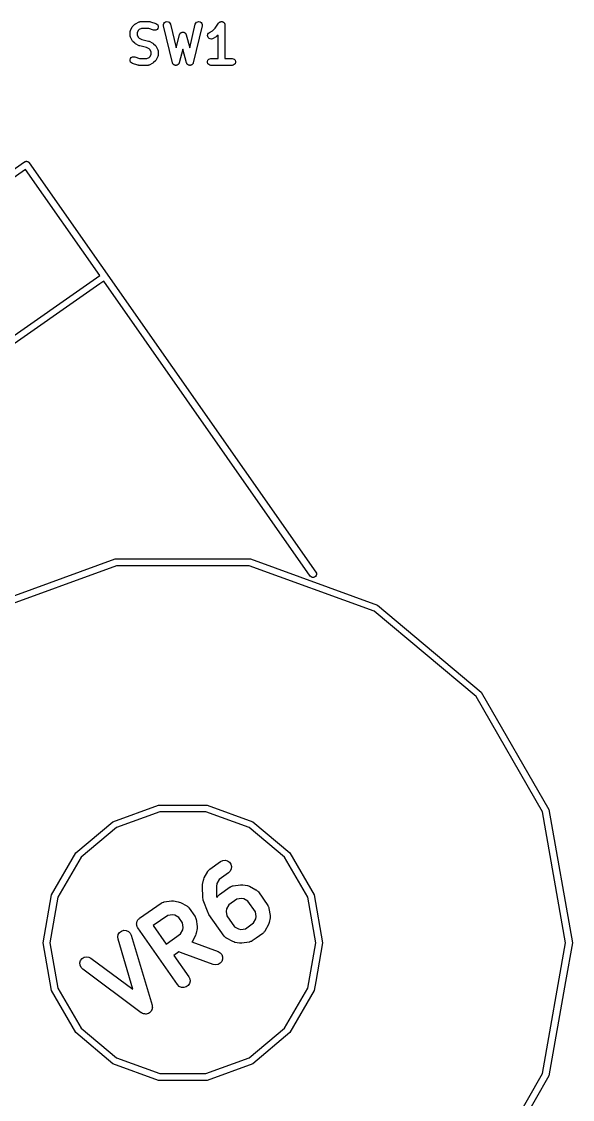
# Model space of a CAD drawing. Extents: x 12 to 77, y -112 to -11.
# Drawn here: x 58.45 to 70.58, y -49.95 to -26.23 of the extents above; entities that cross this region are included whole.
import ezdxf

# ---------------------------------------------------------------- set-up
doc = ezdxf.new("R2010")
doc.units = 0
doc.header["$MEASUREMENT"] = 0
doc.layers.add('BLACK', color=7, linetype='CONTINUOUS')

msp = doc.modelspace()

# ---------------------------------------------------------------- linework, layer by layer
at = {"layer": 'Black'}
for p, q in [((60.8941, -26.3384), (60.9011, -26.3284)), ((60.9011, -26.3284), (60.9398, -26.2897)), ((60.9398, -26.2897), (60.9498, -26.2827)), ((60.9498, -26.2827), (60.9596, -26.2754)), ((60.9596, -26.2754), (61.037, -26.2367)), ((61.037, -26.2367), (61.0412, -26.2355)), ((61.0412, -26.2355), (61.045, -26.2333)), ((61.045, -26.2333), (61.0538, -26.2317)), ((61.0538, -26.2317), (61.0624, -26.2292)), ((61.0624, -26.2292), (61.0668, -26.2295)), ((61.0668, -26.2295), (61.0711, -26.2287)), ((61.0711, -26.2287), (61.2646, -26.2287)), ((61.2646, -26.2287), (61.2766, -26.2308)), ((61.2766, -26.2308), (61.2887, -26.2326)), ((61.2887, -26.2326), (61.4048, -26.2713)), ((61.4048, -26.2713), (61.4281, -26.2839)), ((61.4281, -26.2839), (61.4457, -26.3037)), ((61.4457, -26.3037), (61.4554, -26.3283)), ((61.4554, -26.3283), (61.4561, -26.3548)), ((61.576, -26.2961), (61.5835, -26.2708)), ((61.5775, -26.3225), (61.576, -26.2961)), ((61.7711, -27.1353), (61.5775, -26.3225)), ((61.5835, -26.2708), (61.5993, -26.2495)), ((61.5993, -26.2495), (61.6214, -26.235)), ((61.6214, -26.235), (61.6471, -26.2288)), ((61.6471, -26.2288), (61.6734, -26.2319)), ((61.6734, -26.2319), (61.6971, -26.2437)), ((61.6971, -26.2437), (61.7153, -26.263)), ((61.7153, -26.263), (61.7258, -26.2872)), ((61.7258, -26.2872), (61.8494, -26.8063)), ((62.1506, -26.8063), (62.2742, -26.2872)), ((62.4225, -26.3225), (62.2289, -27.1353)), ((62.2742, -26.2872), (62.2847, -26.263)), ((62.2847, -26.263), (62.3029, -26.2437)), ((62.3029, -26.2437), (62.3266, -26.2319)), ((62.3266, -26.2319), (62.3529, -26.2288)), ((62.3529, -26.2288), (62.3786, -26.235)), ((62.3786, -26.235), (62.4007, -26.2495)), ((62.4007, -26.2495), (62.4165, -26.2708)), ((62.4165, -26.2708), (62.424, -26.2961)), ((62.424, -26.2961), (62.4225, -26.3225)), ((62.7149, -26.3725), (62.7881, -26.2626)), ((62.7881, -26.2626), (62.791, -26.2596)), ((62.791, -26.2596), (62.7931, -26.2559)), ((62.7931, -26.2559), (62.8001, -26.2501)), ((62.8001, -26.2501), (62.8064, -26.2435)), ((62.8064, -26.2435), (62.8102, -26.2416)), ((62.8102, -26.2416), (62.8134, -26.2389)), ((62.8134, -26.2389), (62.822, -26.2358)), ((62.822, -26.2358), (62.8301, -26.2318)), ((62.8301, -26.2318), (62.8343, -26.2313)), ((62.8343, -26.2313), (62.8383, -26.2299)), ((62.8383, -26.2299), (62.8474, -26.2299)), ((62.8474, -26.2299), (62.8564, -26.2289)), ((62.8564, -26.2289), (62.8605, -26.2299)), ((62.8605, -26.2299), (62.8647, -26.2299)), ((62.8647, -26.2299), (62.8733, -26.233)), ((62.8733, -26.233), (62.8821, -26.2351)), ((62.8821, -26.2351), (62.8856, -26.2375)), ((62.8856, -26.2375), (62.8896, -26.2389)), ((62.8896, -26.2389), (62.8966, -26.2448)), ((62.8966, -26.2448), (62.9041, -26.2498)), ((62.9041, -26.2498), (62.9066, -26.2532)), ((62.9066, -26.2532), (62.9099, -26.2559)), ((62.9099, -26.2559), (62.9144, -26.2638)), ((62.9144, -26.2638), (62.9198, -26.2711)), ((62.9198, -26.2711), (62.921, -26.2752)), ((62.921, -26.2752), (62.9231, -26.2788)), ((62.9231, -26.2788), (62.9247, -26.2878)), ((62.9247, -26.2878), (62.9272, -26.2965)), ((62.9272, -26.2965), (62.927, -26.3007)), ((62.927, -26.3007), (62.9277, -26.3049)), ((62.9277, -26.3049), (62.9277, -27.0415)), ((60.8401, -26.4597), (60.8408, -26.4554)), ((60.8401, -26.5371), (60.8401, -26.4597)), ((60.8408, -26.5414), (60.8401, -26.5371)), ((60.8406, -26.451), (60.8431, -26.4424)), ((60.8408, -26.4554), (60.8406, -26.451)), ((60.8406, -26.5458), (60.8408, -26.5414)), ((60.8431, -26.5544), (60.8406, -26.5458)), ((60.8431, -26.4424), (60.8447, -26.4337)), ((60.8447, -26.5632), (60.8431, -26.5544)), ((60.8447, -26.4337), (60.8469, -26.4298)), ((60.8469, -26.567), (60.8447, -26.5632)), ((60.8469, -26.4298), (60.8481, -26.4256)), ((60.8481, -26.4256), (60.8868, -26.3482)), ((60.8868, -26.3482), (60.8941, -26.3384)), ((61.0176, -26.4274), (60.9925, -26.4777)), ((60.9925, -26.4777), (60.9925, -26.5191)), ((60.9925, -26.5191), (61.0176, -26.5694)), ((61.0388, -26.4062), (61.0176, -26.4274)), ((61.0891, -26.3811), (61.0388, -26.4062)), ((61.2522, -26.3811), (61.0891, -26.3811)), ((61.3566, -26.4159), (61.2522, -26.3811)), ((61.3828, -26.4198), (61.3566, -26.4159)), ((61.4087, -26.4145), (61.3828, -26.4198)), ((61.4313, -26.4006), (61.4087, -26.4145)), ((61.4477, -26.3799), (61.4313, -26.4006)), ((61.4561, -26.3548), (61.4477, -26.3799)), ((61.8494, -26.8063), (61.9264, -26.5175)), ((61.9264, -26.5175), (61.9292, -26.5114)), ((61.9292, -26.5114), (61.931, -26.5048)), ((61.931, -26.5048), (61.9348, -26.4995)), ((61.9348, -26.4995), (61.9375, -26.4935)), ((61.9375, -26.4935), (61.9423, -26.4887)), ((61.9423, -26.4887), (61.9462, -26.4832)), ((61.9462, -26.4832), (61.9516, -26.4794)), ((61.9516, -26.4794), (61.9562, -26.4748)), ((61.9562, -26.4748), (61.9623, -26.4719)), ((61.9623, -26.4719), (61.9679, -26.468)), ((61.9679, -26.468), (61.9742, -26.4663)), ((61.9742, -26.4663), (61.9802, -26.4635)), ((61.9802, -26.4635), (61.9869, -26.4629)), ((61.9869, -26.4629), (61.9935, -26.4612)), ((61.9935, -26.4612), (62, -26.4618)), ((62, -26.4618), (62.0066, -26.4612)), ((62.0066, -26.4612), (62.0131, -26.4629)), ((62.0131, -26.4629), (62.0198, -26.4635)), ((62.0198, -26.4635), (62.0258, -26.4663)), ((62.0258, -26.4663), (62.0321, -26.468)), ((62.0321, -26.468), (62.0377, -26.4719)), ((62.0377, -26.4719), (62.0438, -26.4748)), ((62.0438, -26.4748), (62.0484, -26.4794)), ((62.0484, -26.4794), (62.0538, -26.4832)), ((62.0538, -26.4832), (62.0577, -26.4887)), ((62.0577, -26.4887), (62.0625, -26.4935)), ((62.0625, -26.4935), (62.0652, -26.4995)), ((62.0652, -26.4995), (62.069, -26.5048)), ((62.069, -26.5048), (62.0708, -26.5114)), ((62.0708, -26.5114), (62.0736, -26.5175)), ((62.0736, -26.5175), (62.1506, -26.8063)), ((62.5432, -26.5326), (62.5494, -26.5068)), ((62.5462, -26.5588), (62.5432, -26.5326)), ((62.5581, -26.5825), (62.5462, -26.5588)), ((62.5494, -26.5068), (62.5639, -26.4847)), ((62.5639, -26.4847), (62.5852, -26.469)), ((62.5852, -26.469), (62.6515, -26.4358)), ((62.6515, -26.4358), (62.7149, -26.3725)), ((62.7406, -26.5593), (62.7308, -26.5666)), ((62.7506, -26.5523), (62.7406, -26.5593)), ((62.7753, -26.5276), (62.7506, -26.5523)), ((62.7753, -27.0415), (62.7753, -26.5276)), ((60.8481, -26.5712), (60.8469, -26.567)), ((60.8868, -26.6486), (60.8481, -26.5712)), ((60.8941, -26.6584), (60.8868, -26.6486)), ((60.9011, -26.6684), (60.8941, -26.6584)), ((60.9398, -26.7071), (60.9011, -26.6684)), ((60.9498, -26.7141), (60.9398, -26.7071)), ((60.9596, -26.7214), (60.9498, -26.7141)), ((61.037, -26.7601), (60.9596, -26.7214)), ((61.0176, -26.5694), (61.0388, -26.5906)), ((61.045, -26.7625), (61.037, -26.7601)), ((61.0388, -26.5906), (61.0977, -26.62)), ((61.0526, -26.7659), (61.045, -26.7625)), ((61.1993, -26.8025), (61.0526, -26.7659)), ((61.0977, -26.62), (61.2444, -26.6567)), ((61.2582, -26.832), (61.1993, -26.8025)), ((61.2444, -26.6567), (61.252, -26.6601)), ((61.252, -26.6601), (61.26, -26.6625)), ((61.26, -26.6625), (61.3374, -26.7012)), ((61.3374, -26.7012), (61.3472, -26.7085)), ((61.3472, -26.7085), (61.3572, -26.7155)), ((61.3572, -26.7155), (61.3959, -26.7542)), ((61.3959, -26.7542), (61.4029, -26.7642)), ((61.4029, -26.7642), (61.4102, -26.774)), ((61.4102, -26.774), (61.4489, -26.8514)), ((62.5773, -26.6007), (62.5581, -26.5825)), ((62.6016, -26.6112), (62.5773, -26.6007)), ((62.628, -26.6128), (62.6016, -26.6112)), ((62.6534, -26.6053), (62.628, -26.6128)), ((62.7308, -26.5666), (62.6534, -26.6053)), ((60.8493, -27.0427), (60.8657, -27.022)), ((60.8657, -27.022), (60.8883, -27.0081)), ((60.8883, -27.0081), (60.9142, -27.0028)), ((60.9142, -27.0028), (60.9404, -27.0067)), ((60.9404, -27.0067), (61.0447, -27.0415)), ((61.2079, -27.0415), (61.2582, -27.0164)), ((61.2794, -26.8532), (61.2582, -26.832)), ((61.2582, -27.0164), (61.2794, -26.9951)), ((61.3045, -26.9035), (61.2794, -26.8532)), ((61.2794, -26.9951), (61.3045, -26.9449)), ((61.3045, -26.9449), (61.3045, -26.9035)), ((61.4489, -26.997), (61.4102, -27.0744)), ((61.4489, -26.8514), (61.4501, -26.8556)), ((61.4501, -26.9927), (61.4489, -26.997)), ((61.4501, -26.8556), (61.4523, -26.8594)), ((61.4523, -26.9889), (61.4501, -26.9927)), ((61.4523, -26.8594), (61.4539, -26.8682)), ((61.4539, -26.9801), (61.4523, -26.9889)), ((61.4539, -26.8682), (61.4564, -26.8768)), ((61.4564, -26.9716), (61.4539, -26.9801)), ((61.4564, -26.8768), (61.4562, -26.8811)), ((61.4562, -26.8811), (61.4569, -26.8855)), ((61.4569, -26.9629), (61.4562, -26.9672)), ((61.4562, -26.9672), (61.4564, -26.9716)), ((61.4569, -26.8855), (61.4569, -26.9629)), ((62, -26.8329), (61.9188, -27.1373)), ((62.0812, -27.1373), (62, -26.8329)), ((60.8409, -27.0678), (60.8493, -27.0427)), ((60.8416, -27.0943), (60.8409, -27.0678)), ((60.8513, -27.1189), (60.8416, -27.0943)), ((60.8689, -27.1387), (60.8513, -27.1189)), ((60.8922, -27.1513), (60.8689, -27.1387)), ((61.0083, -27.19), (60.8922, -27.1513)), ((61.0204, -27.1918), (61.0083, -27.19)), ((61.0324, -27.1939), (61.0204, -27.1918)), ((61.2259, -27.1939), (61.0324, -27.1939)), ((61.0447, -27.0415), (61.2079, -27.0415)), ((61.2302, -27.1931), (61.2259, -27.1939)), ((61.2346, -27.1934), (61.2302, -27.1931)), ((61.2432, -27.1909), (61.2346, -27.1934)), ((61.252, -27.1893), (61.2432, -27.1909)), ((61.2558, -27.1871), (61.252, -27.1893)), ((61.26, -27.1859), (61.2558, -27.1871)), ((61.3374, -27.1471), (61.26, -27.1859)), ((61.3472, -27.1399), (61.3374, -27.1471)), ((61.3572, -27.1329), (61.3472, -27.1399)), ((61.3959, -27.0942), (61.3572, -27.1329)), ((61.4029, -27.0842), (61.3959, -27.0942)), ((61.4102, -27.0744), (61.4029, -27.0842)), ((61.7741, -27.1425), (61.7711, -27.1353)), ((61.7762, -27.15), (61.7741, -27.1425)), ((61.7794, -27.1545), (61.7762, -27.15)), ((61.7816, -27.1596), (61.7794, -27.1545)), ((61.7869, -27.1653), (61.7816, -27.1596)), ((61.7914, -27.1716), (61.7869, -27.1653)), ((61.7959, -27.1748), (61.7914, -27.1716)), ((61.7997, -27.1789), (61.7959, -27.1748)), ((61.8067, -27.1823), (61.7997, -27.1789)), ((61.8131, -27.1868), (61.8067, -27.1823)), ((61.8184, -27.1882), (61.8131, -27.1868)), ((61.8234, -27.1907), (61.8184, -27.1882)), ((61.8311, -27.1916), (61.8234, -27.1907)), ((61.8386, -27.1936), (61.8311, -27.1916)), ((61.8442, -27.1931), (61.8386, -27.1936)), ((61.8497, -27.1938), (61.8442, -27.1931)), ((61.8572, -27.192), (61.8497, -27.1938)), ((61.865, -27.1913), (61.8572, -27.192)), ((61.87, -27.1889), (61.865, -27.1913)), ((61.8754, -27.1876), (61.87, -27.1889)), ((61.8819, -27.1834), (61.8754, -27.1876)), ((61.889, -27.1801), (61.8819, -27.1834)), ((61.8929, -27.1761), (61.889, -27.1801)), ((61.8975, -27.1731), (61.8929, -27.1761)), ((61.9022, -27.1668), (61.8975, -27.1731)), ((61.9077, -27.1613), (61.9022, -27.1668)), ((61.91, -27.1563), (61.9077, -27.1613)), ((61.9133, -27.1518), (61.91, -27.1563)), ((61.9155, -27.1444), (61.9133, -27.1518)), ((61.9188, -27.1373), (61.9155, -27.1444)), ((62.0845, -27.1444), (62.0812, -27.1373)), ((62.0867, -27.1518), (62.0845, -27.1444)), ((62.09, -27.1563), (62.0867, -27.1518)), ((62.0923, -27.1613), (62.09, -27.1563)), ((62.0978, -27.1668), (62.0923, -27.1613)), ((62.1025, -27.1731), (62.0978, -27.1668)), ((62.1071, -27.1761), (62.1025, -27.1731)), ((62.111, -27.1801), (62.1071, -27.1761)), ((62.1181, -27.1834), (62.111, -27.1801)), ((62.1246, -27.1876), (62.1181, -27.1834)), ((62.13, -27.1889), (62.1246, -27.1876)), ((62.135, -27.1913), (62.13, -27.1889)), ((62.1428, -27.192), (62.135, -27.1913)), ((62.1503, -27.1938), (62.1428, -27.192)), ((62.1558, -27.1931), (62.1503, -27.1938)), ((62.1614, -27.1936), (62.1558, -27.1931)), ((62.1689, -27.1916), (62.1614, -27.1936)), ((62.1766, -27.1907), (62.1689, -27.1916)), ((62.1816, -27.1882), (62.1766, -27.1907)), ((62.1869, -27.1868), (62.1816, -27.1882)), ((62.1933, -27.1823), (62.1869, -27.1868)), ((62.2003, -27.1789), (62.1933, -27.1823)), ((62.2041, -27.1748), (62.2003, -27.1789)), ((62.2086, -27.1716), (62.2041, -27.1748)), ((62.2131, -27.1653), (62.2086, -27.1716)), ((62.2184, -27.1596), (62.2131, -27.1653)), ((62.2206, -27.1545), (62.2184, -27.1596)), ((62.2238, -27.15), (62.2206, -27.1545)), ((62.2259, -27.1425), (62.2238, -27.15)), ((62.2289, -27.1353), (62.2259, -27.1425)), ((62.5442, -27.1045), (62.5533, -27.0796)), ((62.5442, -27.1309), (62.5442, -27.1045)), ((62.5533, -27.1558), (62.5442, -27.1309)), ((62.5533, -27.0796), (62.5703, -27.0593)), ((62.5703, -27.1761), (62.5533, -27.1558)), ((62.5703, -27.0593), (62.5932, -27.0461)), ((62.5932, -27.1893), (62.5703, -27.1761)), ((62.5932, -27.0461), (62.6193, -27.0415)), ((62.6193, -27.1939), (62.5932, -27.1893)), ((62.6193, -27.0415), (62.7753, -27.0415)), ((63.0837, -27.1939), (62.6193, -27.1939)), ((62.9277, -27.0415), (63.0837, -27.0415)), ((63.0837, -27.0415), (63.1098, -27.0461)), ((63.1098, -27.1893), (63.0837, -27.1939)), ((63.1098, -27.0461), (63.1327, -27.0593)), ((63.1327, -27.1761), (63.1098, -27.1893)), ((63.1327, -27.0593), (63.1497, -27.0796)), ((63.1497, -27.1558), (63.1327, -27.1761)), ((63.1497, -27.0796), (63.1588, -27.1045)), ((63.1588, -27.1309), (63.1497, -27.1558)), ((63.1588, -27.1045), (63.1588, -27.1309)), ((57.6826, -29.8991), (58.5138, -29.3171)), ((58.5138, -29.3171), (58.5198, -29.3143)), ((58.5198, -29.3143), (58.5251, -29.3106)), ((58.5251, -29.3106), (58.5315, -29.3089)), ((58.5315, -29.3089), (58.5374, -29.3061)), ((58.5374, -29.3061), (58.544, -29.3055)), ((58.544, -29.3055), (58.5503, -29.3038)), ((58.5503, -29.3038), (58.5568, -29.3044)), ((58.5568, -29.3044), (58.5634, -29.3038)), ((58.5634, -29.3038), (58.5697, -29.3055)), ((58.5697, -29.3055), (58.5763, -29.3061)), ((58.5763, -29.3061), (58.5822, -29.3089)), ((58.5822, -29.3089), (58.5885, -29.3106)), ((58.5885, -29.3106), (58.5939, -29.3143)), ((58.5939, -29.3143), (58.5999, -29.3171)), ((58.5999, -29.3171), (58.6045, -29.3217)), ((58.6045, -29.3217), (58.6099, -29.3255)), ((58.6099, -29.3255), (58.6136, -29.3309)), ((58.6136, -29.3309), (58.6183, -29.3355)), ((58.6183, -29.3355), (64.9276, -38.3462)), ((58.5384, -29.483), (57.7794, -30.0145)), ((60.1731, -31.8176), (58.5384, -29.483)), ((60.1731, -32.0007), (56.0774, -34.8686)), ((57.0194, -34.0258), (60.1731, -31.8176)), ((60.2592, -31.9404), (60.1731, -32.0007)), ((64.8047, -38.4322), (60.2592, -31.9404)), ((57.7125, -39.0738), (60.511, -38.0553)), ((60.511, -38.0553), (63.489, -38.0553)), ((63.489, -38.0553), (66.2875, -39.0738)), ((60.537, -38.203), (57.7875, -39.2037)), ((63.463, -38.203), (60.537, -38.203)), ((66.2125, -39.2037), (63.463, -38.203)), ((64.9342, -38.4209), (64.9192, -38.4422)), ((64.9276, -38.3462), (64.9386, -38.3698)), ((64.9409, -38.3957), (64.9342, -38.4209)), ((64.9386, -38.3698), (64.9409, -38.3957)), ((64.8232, -38.4506), (64.8047, -38.4322)), ((64.8468, -38.4617), (64.8232, -38.4506)), ((64.8727, -38.4639), (64.8468, -38.4617)), ((64.8979, -38.4572), (64.8727, -38.4639)), ((64.9192, -38.4422), (64.8979, -38.4572)), ((66.2875, -39.0738), (68.5688, -40.9881)), ((68.4539, -41.0845), (66.2125, -39.2037)), ((68.5688, -40.9881), (70.0579, -43.5672)), ((69.9169, -43.6185), (68.4539, -41.0845)), ((60.4625, -43.837), (61.466, -43.4717)), ((61.4921, -43.6194), (60.5375, -43.9669)), ((61.466, -43.4717), (62.534, -43.4717)), ((62.5079, -43.6194), (61.4921, -43.6194)), ((63.4625, -43.9669), (62.5079, -43.6194)), ((62.534, -43.4717), (63.5375, -43.837)), ((70.425, -46.5), (69.9169, -43.6185)), ((70.0579, -43.5672), (70.575, -46.5)), ((59.6444, -44.5234), (60.4625, -43.837)), ((63.5375, -43.837), (64.3556, -44.5234)), ((60.5375, -43.9669), (59.7593, -44.6198)), ((64.2407, -44.6198), (63.4625, -43.9669)), ((59.1104, -45.4483), (59.6444, -44.5234)), ((64.3556, -44.5234), (64.8896, -45.4483)), ((59.7593, -44.6198), (59.2514, -45.4996)), ((62.5931, -44.8798), (62.8309, -44.7133)), ((62.8309, -44.7133), (62.8789, -44.691)), ((62.8789, -44.691), (62.9316, -44.6863)), ((62.9316, -44.6863), (62.9827, -44.7)), ((62.9827, -44.7), (63.0261, -44.7304)), ((63.0261, -44.7304), (63.0564, -44.7738)), ((63.0564, -44.7738), (63.0701, -44.8249)), ((63.0701, -44.8249), (63.0655, -44.8776)), ((64.7486, -45.4996), (64.2407, -44.6198)), ((62.4692, -45.0748), (62.5465, -44.9321)), ((62.5465, -44.9321), (62.552, -44.9252)), ((62.552, -44.9252), (62.5557, -44.9173)), ((62.5557, -44.9173), (62.5683, -44.9046)), ((62.5683, -44.9046), (62.5794, -44.8906)), ((62.5794, -44.8906), (62.5869, -44.886)), ((62.5869, -44.886), (62.5931, -44.8798)), ((63.0057, -44.963), (62.7974, -45.1089)), ((63.0432, -44.9256), (63.0057, -44.963)), ((63.0655, -44.8776), (63.0432, -44.9256)), ((62.4331, -45.2519), (62.4354, -45.237)), ((62.4391, -45.5135), (62.4331, -45.2519)), ((62.4354, -45.222), (62.4532, -45.1209)), ((62.4354, -45.237), (62.4354, -45.222)), ((62.4532, -45.1209), (62.4615, -45.0979)), ((62.4615, -45.0979), (62.4692, -45.0748)), ((62.749, -45.1982), (62.7381, -45.26)), ((62.7381, -45.26), (62.7432, -45.4802)), ((62.7974, -45.1089), (62.749, -45.1982)), ((62.8072, -45.4387), (63.045, -45.2722)), ((63.045, -45.2722), (63.053, -45.2684)), ((63.053, -45.2684), (63.0599, -45.263)), ((63.0599, -45.263), (63.0768, -45.2573)), ((63.0768, -45.2573), (63.093, -45.2498)), ((63.093, -45.2498), (63.1017, -45.249)), ((63.1017, -45.249), (63.1101, -45.2462)), ((63.1101, -45.2462), (63.2706, -45.2224)), ((63.2706, -45.2224), (63.295, -45.2231)), ((63.295, -45.2231), (63.3194, -45.2231)), ((63.3194, -45.2231), (63.4205, -45.2409)), ((63.4205, -45.2409), (63.4434, -45.2493)), ((63.4434, -45.2493), (63.4666, -45.257)), ((63.4666, -45.257), (63.6093, -45.3343)), ((58.925, -46.5), (59.1104, -45.4483)), ((59.2514, -45.4996), (59.075, -46.5)), ((62.4442, -45.539), (62.4391, -45.5135)), ((62.4491, -45.5646), (62.4442, -45.539)), ((62.7432, -45.4802), (62.7528, -45.5053)), ((62.7528, -45.5053), (62.7606, -45.4909)), ((62.7606, -45.4909), (62.7661, -45.484)), ((62.7661, -45.484), (62.7698, -45.4761)), ((62.7698, -45.4761), (62.7824, -45.4634)), ((62.7824, -45.4634), (62.7935, -45.4495)), ((62.7935, -45.4495), (62.801, -45.4449)), ((62.801, -45.4449), (62.8072, -45.4387)), ((63.2908, -45.5276), (63.1904, -45.5425)), ((63.3432, -45.5368), (63.2908, -45.5276)), ((63.4325, -45.5852), (63.3432, -45.5368)), ((63.6093, -45.3343), (63.6162, -45.3397)), ((63.6162, -45.3397), (63.6241, -45.3434)), ((63.6241, -45.3434), (63.6368, -45.3561)), ((63.6368, -45.3561), (63.6507, -45.3672)), ((63.6507, -45.3672), (63.6553, -45.3747)), ((63.6553, -45.3747), (63.6616, -45.3809)), ((63.6616, -45.3809), (63.8697, -45.6781)), ((64.925, -46.5), (64.7486, -45.4996)), ((64.8896, -45.4483), (65.075, -46.5)), ((61.0475, -45.9621), (61.5231, -45.6291)), ((61.5231, -45.6291), (61.531, -45.6254)), ((61.531, -45.6254), (61.5379, -45.6199)), ((61.5379, -45.6199), (61.5549, -45.6143)), ((61.5549, -45.6143), (61.571, -45.6067)), ((61.571, -45.6067), (61.5798, -45.6059)), ((61.5798, -45.6059), (61.5881, -45.6032)), ((61.5881, -45.6032), (61.7486, -45.5794)), ((61.7486, -45.5794), (61.773, -45.58)), ((61.773, -45.58), (61.7975, -45.58)), ((61.7975, -45.58), (61.8985, -45.5979)), ((61.8985, -45.5979), (61.9215, -45.6062)), ((61.9215, -45.6062), (61.9446, -45.6139)), ((61.9446, -45.6139), (62.0873, -45.6912)), ((62.0873, -45.6912), (62.0942, -45.6967)), ((62.0942, -45.6967), (62.1022, -45.7004)), ((62.1022, -45.7004), (62.1148, -45.713)), ((62.1148, -45.713), (62.1288, -45.7241)), ((62.1288, -45.7241), (62.1334, -45.7316)), ((62.1334, -45.7316), (62.1396, -45.7378)), ((62.1396, -45.7378), (62.2645, -45.9161)), ((62.5562, -45.844), (62.4491, -45.5646)), ((62.9632, -45.757), (62.9539, -45.8094)), ((63.0115, -45.6677), (62.9632, -45.757)), ((63.1904, -45.5425), (63.0115, -45.6677)), ((63.5994, -45.8235), (63.4325, -45.5852)), ((63.8697, -45.6781), (63.8734, -45.6861)), ((63.8734, -45.6861), (63.8789, -45.6929)), ((63.8789, -45.6929), (63.8845, -45.7099)), ((63.8845, -45.7099), (63.892, -45.7261)), ((63.892, -45.7261), (63.8928, -45.7348)), ((63.8928, -45.7348), (63.8956, -45.7432)), ((63.8956, -45.7432), (63.9194, -45.9037)), ((60.9968, -46.0225), (61.0044, -46.0116)), ((61.0044, -46.0116), (61.0101, -45.9995)), ((61.0101, -45.9995), (61.0195, -45.9901)), ((61.0195, -45.9901), (61.0271, -45.9792)), ((61.0271, -45.9792), (61.0381, -45.9715)), ((61.0381, -45.9715), (61.0475, -45.9621)), ((61.6684, -45.8994), (61.3472, -46.1243)), ((61.7689, -45.8845), (61.6684, -45.8994)), ((61.8213, -45.8937), (61.7689, -45.8845)), ((61.9106, -45.9421), (61.8213, -45.8937)), ((61.9942, -46.0615), (61.9106, -45.9421)), ((62.2645, -45.9161), (62.2682, -45.9241)), ((62.2682, -45.9241), (62.2737, -45.931)), ((62.2737, -45.931), (62.2793, -45.9479)), ((62.2793, -45.9479), (62.2869, -45.9641)), ((62.2869, -45.9641), (62.2876, -45.9729)), ((62.2876, -45.9729), (62.2904, -45.9812)), ((62.2904, -45.9812), (62.3142, -46.1417)), ((62.5658, -45.86), (62.5562, -45.844)), ((62.5736, -45.8769), (62.5658, -45.86)), ((62.9066, -46.3524), (62.5736, -45.8769)), ((62.9539, -45.8094), (62.9688, -45.9098)), ((62.9688, -45.9098), (63.1357, -46.1481)), ((63.5567, -46.0656), (63.605, -45.9763)), ((63.6143, -45.9239), (63.5994, -45.8235)), ((63.605, -45.9763), (63.6143, -45.9239)), ((63.9187, -45.9525), (63.9009, -46.0536)), ((63.9194, -45.9037), (63.9187, -45.9281)), ((63.9187, -45.9281), (63.9187, -45.9525)), ((60.6081, -46.2735), (60.6506, -46.242)), ((60.6506, -46.242), (60.7014, -46.2269)), ((60.7014, -46.2269), (60.7542, -46.2301)), ((60.7542, -46.2301), (60.8027, -46.2511)), ((60.8027, -46.2511), (60.8412, -46.2875)), ((60.9831, -46.0736), (60.9865, -46.0608)), ((60.9842, -46.0869), (60.9831, -46.0736)), ((60.9831, -46.1002), (60.9842, -46.0869)), ((60.9865, -46.1131), (60.9831, -46.1002)), ((60.9865, -46.0608), (60.9877, -46.0475)), ((60.9877, -46.1264), (60.9865, -46.1131)), ((60.9877, -46.0475), (60.9933, -46.0354)), ((60.9933, -46.1384), (60.9877, -46.1264)), ((60.9933, -46.0354), (60.9968, -46.0225)), ((60.9968, -46.1513), (60.9933, -46.1384)), ((61.0044, -46.1623), (60.9968, -46.1513)), ((61.0101, -46.1743), (61.0044, -46.1623)), ((61.8842, -47.4227), (61.0101, -46.1743)), ((61.3472, -46.1243), (61.6302, -46.5286)), ((61.9515, -46.3036), (61.9998, -46.2143)), ((62.0091, -46.162), (61.9942, -46.0615)), ((61.9998, -46.2143), (62.0091, -46.162)), ((62.3135, -46.1905), (62.2957, -46.2916)), ((62.3142, -46.1417), (62.3135, -46.1661)), ((62.3135, -46.1661), (62.3135, -46.1905)), ((63.1357, -46.1481), (63.225, -46.1965)), ((63.225, -46.1965), (63.2774, -46.2057)), ((63.2774, -46.2057), (63.3778, -46.1908)), ((63.3778, -46.1908), (63.5567, -46.0656)), ((63.8021, -46.2493), (63.7984, -46.2572)), ((63.8076, -46.2424), (63.8021, -46.2493)), ((63.8848, -46.0997), (63.8076, -46.2424)), ((63.8926, -46.0765), (63.8848, -46.0997)), ((63.9009, -46.0536), (63.8926, -46.0765)), ((60.5666, -46.3692), (60.5789, -46.3177)), ((60.5727, -46.4218), (60.5666, -46.3692)), ((60.9004, -47.5233), (60.5727, -46.4218)), ((60.5789, -46.3177), (60.6081, -46.2735)), ((60.8412, -46.2875), (60.8649, -46.3349)), ((60.8649, -46.3349), (61.3229, -47.8746)), ((61.6302, -46.5286), (61.9515, -46.3036)), ((62.2024, -46.4804), (62.2, -46.4834)), ((62.2, -46.4834), (62.7745, -46.6926)), ((62.2796, -46.3377), (62.2024, -46.4804)), ((62.2874, -46.3146), (62.2796, -46.3377)), ((62.2957, -46.2916), (62.2874, -46.3146)), ((62.9128, -46.3586), (62.9066, -46.3524)), ((62.9174, -46.3661), (62.9128, -46.3586)), ((62.9314, -46.3772), (62.9174, -46.3661)), ((62.9441, -46.3899), (62.9314, -46.3772)), ((62.952, -46.3936), (62.9441, -46.3899)), ((62.9589, -46.399), (62.952, -46.3936)), ((63.1016, -46.4763), (62.9589, -46.399)), ((63.1248, -46.484), (63.1016, -46.4763)), ((63.1477, -46.4924), (63.1248, -46.484)), ((63.4581, -46.4871), (63.2976, -46.5109)), ((63.4665, -46.4843), (63.4581, -46.4871)), ((63.4752, -46.4835), (63.4665, -46.4843)), ((63.4914, -46.476), (63.4752, -46.4835)), ((63.5083, -46.4703), (63.4914, -46.476)), ((63.5152, -46.4649), (63.5083, -46.4703)), ((63.5232, -46.4611), (63.5152, -46.4649)), ((63.6143, -46.3974), (63.5232, -46.4611)), ((63.761, -46.2946), (63.6143, -46.3974)), ((63.7672, -46.2884), (63.761, -46.2946)), ((63.7747, -46.2838), (63.7672, -46.2884)), ((63.7858, -46.2698), (63.7747, -46.2838)), ((63.7984, -46.2572), (63.7858, -46.2698)), ((59.1104, -47.5517), (58.925, -46.5)), ((59.075, -46.5), (59.2514, -47.5004)), ((61.9124, -46.7031), (61.805, -46.7783)), ((62.0091, -46.7383), (61.9124, -46.7031)), ((62.7745, -46.6926), (62.8204, -46.7191)), ((62.8204, -46.7191), (62.8544, -46.7596)), ((63.2488, -46.5102), (63.1477, -46.4924)), ((63.2732, -46.5102), (63.2488, -46.5102)), ((63.2976, -46.5109), (63.2732, -46.5102)), ((64.7486, -47.5004), (64.925, -46.5)), ((65.075, -46.5), (64.925, -47.3507)), ((69.9169, -49.3815), (70.425, -46.5)), ((70.575, -46.5), (70.425, -47.3507)), ((59.7351, -46.9436), (59.7502, -46.8929)), ((59.7383, -46.9965), (59.7351, -46.9436)), ((59.7502, -46.8929), (59.7817, -46.8504)), ((59.7817, -46.8504), (59.8259, -46.8212)), ((59.8259, -46.8212), (59.8774, -46.8089)), ((59.8774, -46.8089), (59.93, -46.815)), ((59.93, -46.815), (59.9773, -46.8386)), ((59.9773, -46.8386), (60.9004, -47.5233)), ((61.805, -46.7783), (62.1339, -47.2479)), ((62.6703, -46.979), (62.0091, -46.7383)), ((62.8203, -46.9526), (62.7745, -46.979)), ((62.8544, -46.912), (62.8203, -46.9526)), ((62.8544, -46.7596), (62.8725, -46.8094)), ((62.8725, -46.8623), (62.8544, -46.912)), ((62.8725, -46.8094), (62.8725, -46.8623)), ((59.7593, -47.045), (59.7383, -46.9965)), ((59.7957, -47.0835), (59.7593, -47.045)), ((61.086, -48.0405), (59.7957, -47.0835)), ((62.7224, -46.9882), (62.6703, -46.979)), ((62.7745, -46.979), (62.7224, -46.9882)), ((61.9216, -47.4602), (61.8842, -47.4227)), ((62.1472, -47.3997), (62.1168, -47.4431)), ((62.1339, -47.2479), (62.1562, -47.2959)), ((62.1609, -47.3486), (62.1472, -47.3997)), ((62.1562, -47.2959), (62.1609, -47.3486)), ((64.925, -47.3507), (64.8896, -47.5517)), ((70.425, -47.3507), (70.0579, -49.4328)), ((59.6444, -48.4766), (59.1104, -47.5517)), ((59.2514, -47.5004), (59.7593, -48.3802)), ((61.9696, -47.4825), (61.9216, -47.4602)), ((62.0223, -47.4871), (61.9696, -47.4825)), ((62.0734, -47.4734), (62.0223, -47.4871)), ((62.1168, -47.4431), (62.0734, -47.4734)), ((64.2407, -48.3802), (64.7486, -47.5004)), ((64.8896, -47.5517), (64.3556, -48.4766)), ((61.3229, -47.8746), (61.3233, -47.8788)), ((61.3233, -47.8788), (61.325, -47.8827)), ((61.325, -47.8827), (61.3263, -47.905)), ((61.3263, -47.905), (61.3289, -47.9272)), ((61.0898, -48.0424), (61.086, -48.0405)), ((61.0928, -48.0452), (61.0898, -48.0424)), ((61.1133, -48.0541), (61.0928, -48.0452)), ((61.1333, -48.0641), (61.1133, -48.0541)), ((61.1375, -48.0646), (61.1333, -48.0641)), ((61.1414, -48.0663), (61.1375, -48.0646)), ((61.1637, -48.0676), (61.1414, -48.0663)), ((61.1859, -48.0702), (61.1637, -48.0676)), ((61.19, -48.0692), (61.1859, -48.0702)), ((61.1942, -48.0695), (61.19, -48.0692)), ((61.2156, -48.0631), (61.1942, -48.0695)), ((61.2374, -48.0579), (61.2156, -48.0631)), ((61.2409, -48.0556), (61.2374, -48.0579)), ((61.2449, -48.0544), (61.2409, -48.0556)), ((61.2629, -48.0411), (61.2449, -48.0544)), ((61.2816, -48.0287), (61.2629, -48.0411)), ((61.2841, -48.0253), (61.2816, -48.0287)), ((61.2874, -48.0228), (61.2841, -48.0253)), ((61.2998, -48.0042), (61.2874, -48.0228)), ((61.3131, -47.9862), (61.2998, -48.0042)), ((61.3143, -47.9822), (61.3131, -47.9862)), ((61.3166, -47.9787), (61.3143, -47.9822)), ((61.3218, -47.9569), (61.3166, -47.9787)), ((61.3282, -47.9355), (61.3218, -47.9569)), ((61.3289, -47.9272), (61.3279, -47.9313)), ((61.3279, -47.9313), (61.3282, -47.9355)), ((59.7593, -48.3802), (60.5375, -49.0331)), ((63.4625, -49.0331), (64.2407, -48.3802)), ((60.4625, -49.163), (59.6444, -48.4766)), ((64.3556, -48.4766), (63.5375, -49.163)), ((60.5375, -49.0331), (61.4921, -49.3806)), ((62.5079, -49.3806), (63.4625, -49.0331)), ((61.466, -49.5283), (60.4625, -49.163)), ((63.5375, -49.163), (62.534, -49.5283)), ((62.534, -49.5283), (61.466, -49.5283)), ((61.4921, -49.3806), (62.5079, -49.3806)), ((68.4539, -51.9155), (69.9169, -49.3815)), ((70.0579, -49.4328), (68.5688, -52.0119))]:
    msp.add_line(p, q, dxfattribs=at)

doc.saveas('drawing.dxf')
